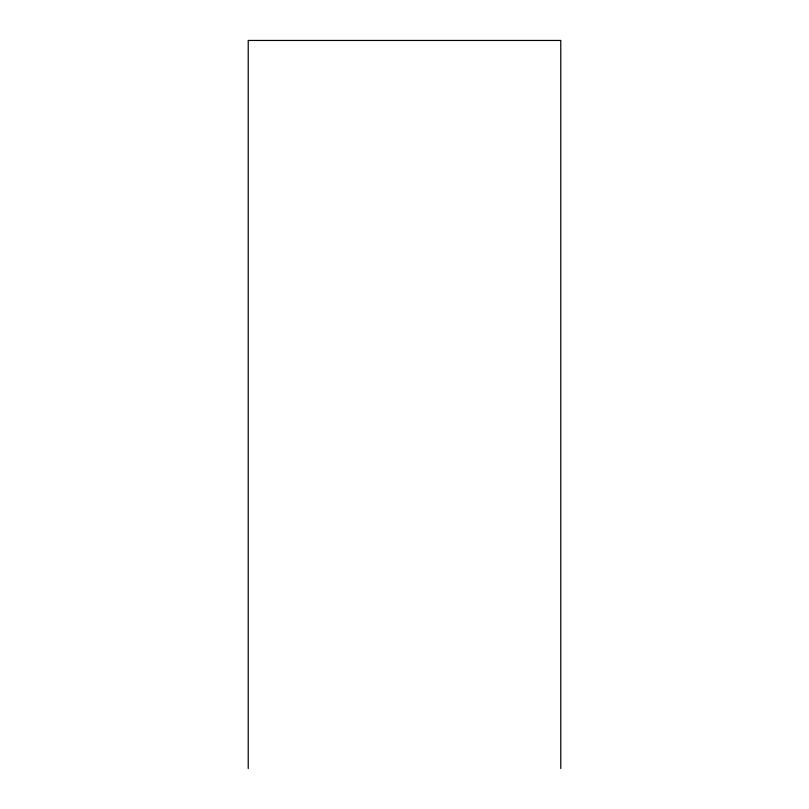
<?xml version="1.0" encoding="UTF-8"?>
<svg xmlns="http://www.w3.org/2000/svg" width="809" height="809" viewBox="0 0 809 809"><rect width="100%" height="100%" fill="white"/><g stroke="black" fill="none" stroke-linecap="round" stroke-linejoin="round"><path stroke-width="1.21" d="M560.779 768.55L560.779 40.45L248.221 40.45L248.221 768.55"/></g></svg>
